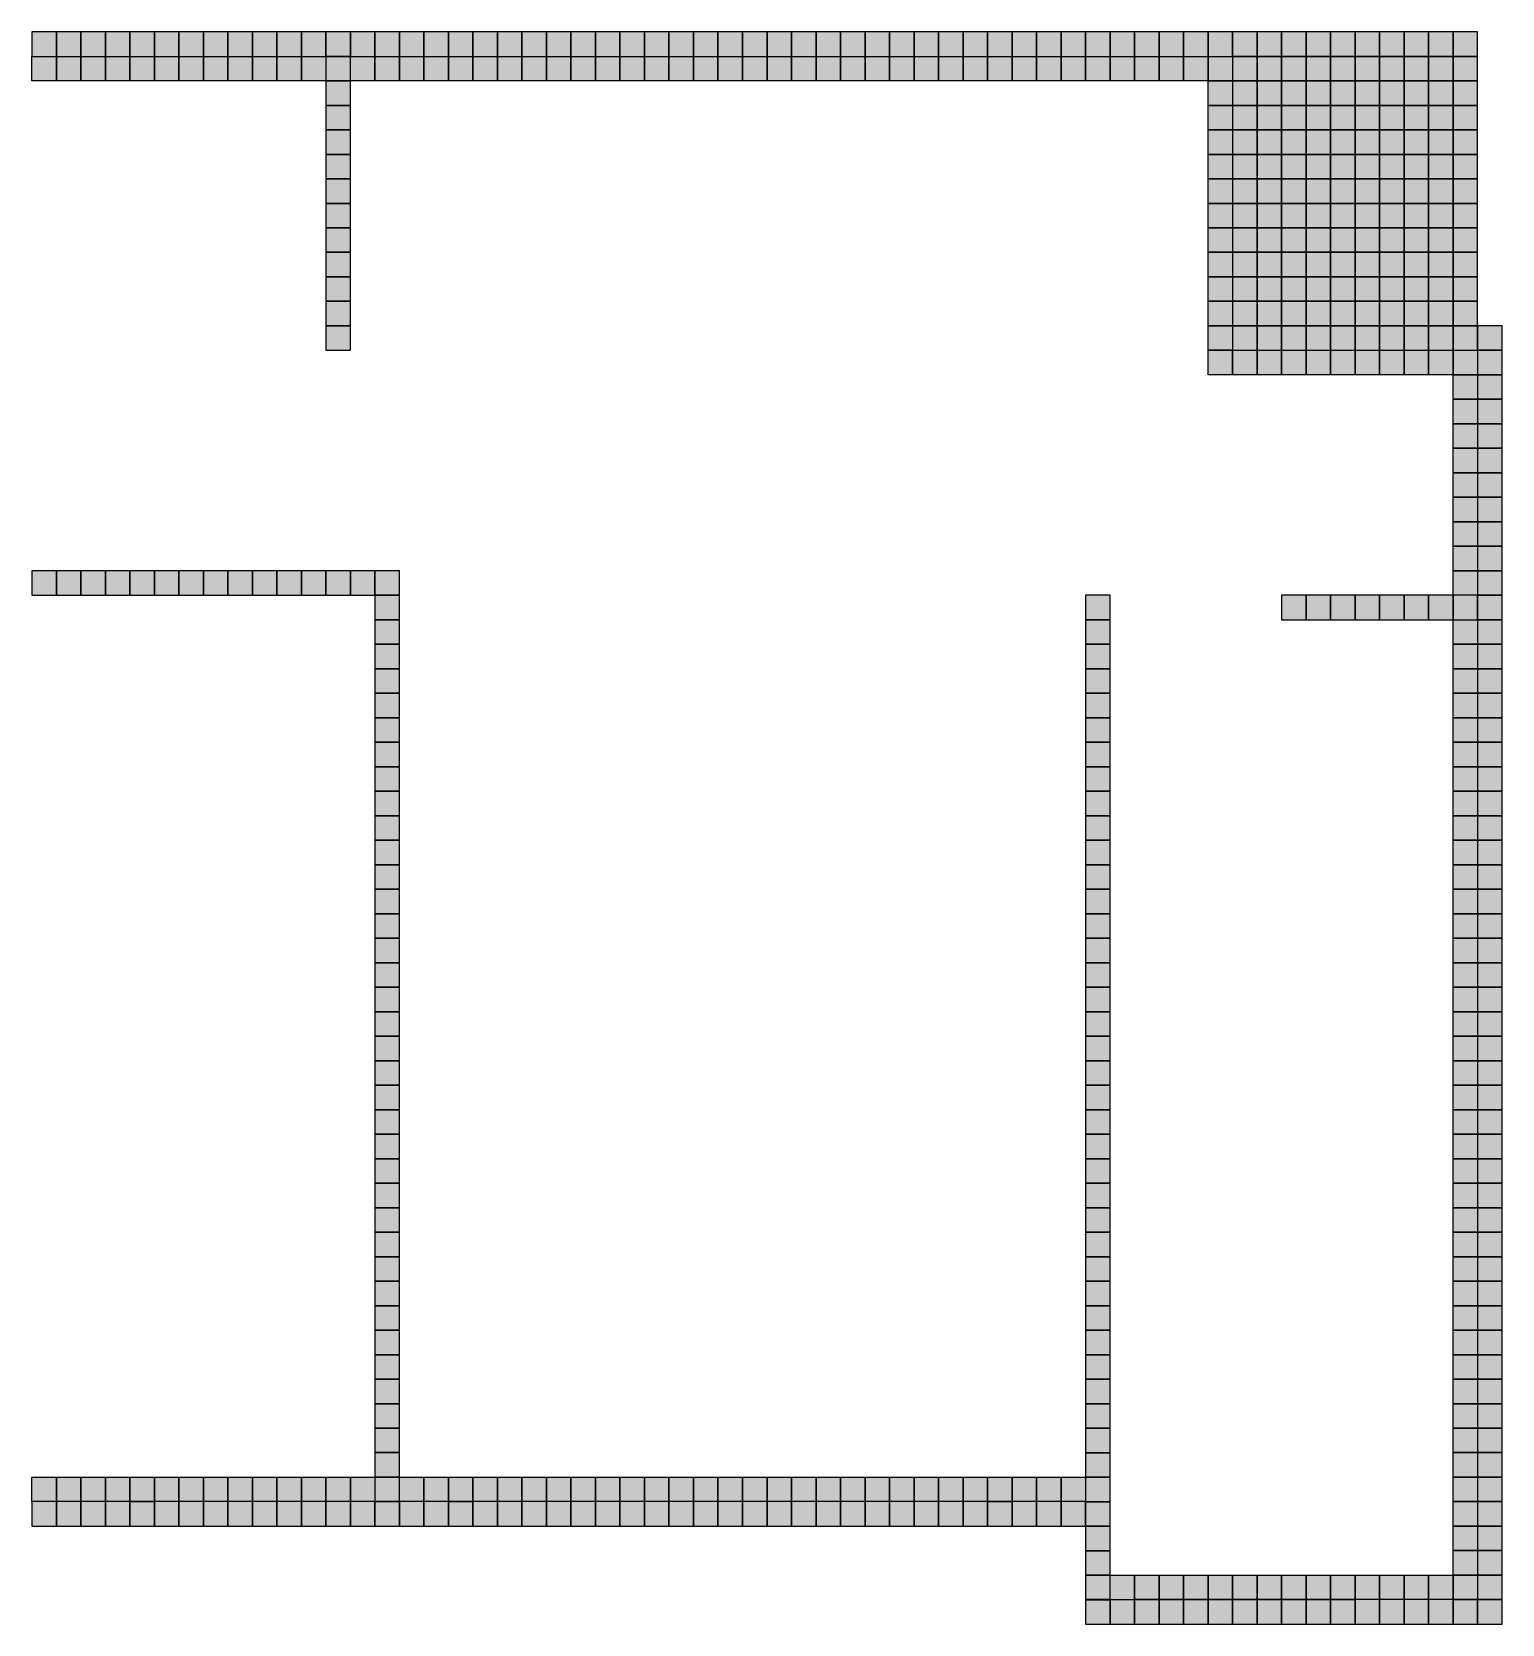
# Model space of a CAD drawing. Header units: inches. Extents: x 0.8 to 12.8, y 0.7 to 7.2.
# Drawn here: x 6.76 to 12.76, y 0.73 to 7.23 of the extents above; entities that cross this region are included whole.
import ezdxf

# ---------------------------------------------------------------- set-up
doc = ezdxf.new("R2010")
doc.units = ezdxf.units.IN
doc.header["$MEASUREMENT"] = 0
doc.layers.add('GRILLA PIXEL', color=7, linetype='Continuous')

# ---------------------------------------------------------------- blocks, each defined once
blk = doc.blocks.new('0-255-255-31-Muro alto')
at = {"layer": 'GRILLA PIXEL', "true_color": 0xffff1f}
h = blk.add_hatch(color=2, dxfattribs=at)
h.dxf.hatch_style = 1
h.paths.add_polyline_path([(0, 0), (-0.1, 0), (-0.1, -0.1), (0, -0.1)])
blk.add_lwpolyline([(-0.1, 0), (-0.1, -0.1), (0, -0.1), (0, 0)], close=True)
blk = doc.blocks.new('0-203-204-205-Ventana principal')
at = {"layer": 'GRILLA PIXEL', "true_color": 0xcbcccd}
h = blk.add_hatch(color=254, dxfattribs=at)
h.dxf.hatch_style = 1
h.paths.add_polyline_path([(0, 0), (-0.1, 0), (-0.1, -0.1), (0, -0.1)])
blk.add_lwpolyline([(-0.1, 0), (-0.1, -0.1), (0, -0.1), (0, 0)], close=True)
blk = doc.blocks.new('0-5-68-255-Muro inicio conexion')
at = {"layer": 'GRILLA PIXEL', "true_color": 0x0544ff}
h = blk.add_hatch(color=160, dxfattribs=at)
h.dxf.hatch_style = 1
h.paths.add_polyline_path([(0, 0), (-0.1, 0), (-0.1, -0.1), (0, -0.1)])
blk.add_lwpolyline([(-0.1, 0), (-0.1, -0.1), (0, -0.1), (0, 0)], close=True)
blk = doc.blocks.new('0-63-149-253-Muro fichas extremo')
at = {"layer": 'GRILLA PIXEL', "true_color": 0x3f95fd}
h = blk.add_hatch(color=153, dxfattribs=at)
h.dxf.hatch_style = 1
h.paths.add_polyline_path([(0, 0), (-0.1, 0), (-0.1, -0.1), (0, -0.1)])
blk.add_lwpolyline([(-0.1, 0), (-0.1, -0.1), (0, -0.1), (0, 0)], close=True)
blk = doc.blocks.new('1-125-217-63-auxiliar  ingresos')
at = {"layer": 'GRILLA PIXEL', "true_color": 0x7dd93f}
h = blk.add_hatch(color=83, dxfattribs=at)
h.dxf.hatch_style = 1
h.paths.add_polyline_path([(0, 0), (-0.1, 0), (-0.1, -0.1), (0, -0.1)])
blk.add_lwpolyline([(-0.1, 0), (-0.1, -0.1), (0, -0.1), (0, 0)], close=True)
blk = doc.blocks.new('0-255-31-255-Puerta ingreso')
at = {"layer": 'GRILLA PIXEL', "true_color": 0xff1fff}
h = blk.add_hatch(color=6, dxfattribs=at)
h.dxf.hatch_style = 1
h.paths.add_polyline_path([(0, 0), (-0.1, 0), (-0.1, -0.1), (0, -0.1)])
blk.add_lwpolyline([(-0.1, 0), (-0.1, -0.1), (0, -0.1), (0, 0)], close=True)
blk = doc.blocks.new('0-3-160-22-Ventana comun')
at = {"layer": 'GRILLA PIXEL', "true_color": 0x03a016}
h = blk.add_hatch(color=104, dxfattribs=at)
h.dxf.hatch_style = 1
h.paths.add_polyline_path([(0, 0), (-0.1, 0), (-0.1, -0.1), (0, -0.1)])
blk.add_lwpolyline([(-0.1, 0), (-0.1, -0.1), (0, -0.1), (0, 0)], close=True)
blk = doc.blocks.new('0-242-113-114-Ventana servicio')
at = {"layer": 'GRILLA PIXEL', "true_color": 0xf27172}
h = blk.add_hatch(color=11, dxfattribs=at)
h.dxf.hatch_style = 1
h.paths.add_polyline_path([(0, 0), (-0.1, 0), (-0.1, -0.1), (0, -0.1)])
blk.add_lwpolyline([(-0.1, 0), (-0.1, -0.1), (0, -0.1), (0, 0)], close=True)
blk = doc.blocks.new('1-99-100-102-auxiliar lado interno')
at = {"lineweight": 70, "true_color": 0x636466}
h = blk.add_hatch(color=251, dxfattribs=at)
h.dxf.hatch_style = 1
h.paths.add_polyline_path([(-0.1, -0.1), (-0.1, 0), (0, 0), (0, -0.1)])
blk.add_lwpolyline([(0, 0), (0, -0.1), (-0.1, -0.1), (-0.1, 0)], close=True)
blk = doc.blocks.new('pixel extremo ventana')
h = blk.add_hatch(color=136)
h.dxf.hatch_style = 1
h.paths.add_polyline_path([(0, 0), (-0.1, 0), (-0.1, -0.1), (0, -0.1)])
blk.add_lwpolyline([(-0.1, 0), (-0.1, -0.1), (0, -0.1), (0, 0)], close=True)

msp = doc.modelspace()

# ---------------------------------------------------------------- block references
for name, p in [('0-255-255-31-Muro alto', (6.8645, 7.2316)), ('0-255-255-31-Muro alto', (6.9645, 7.2316)), ('0-255-255-31-Muro alto', (7.0645, 7.2316)), ('0-255-255-31-Muro alto', (7.1645, 7.2316)), ('0-255-255-31-Muro alto', (7.2645, 7.2316)), ('0-255-255-31-Muro alto', (7.3645, 7.2316)), ('0-255-255-31-Muro alto', (7.4645, 7.2316)), ('0-255-255-31-Muro alto', (7.5645, 7.2316)), ('0-255-255-31-Muro alto', (7.6645, 7.2316)), ('0-255-255-31-Muro alto', (7.7645, 7.2316)), ('0-255-255-31-Muro alto', (7.8645, 7.2316)), ('0-255-255-31-Muro alto', (7.9645, 7.2316)), ('0-255-255-31-Muro alto', (8.0645, 7.2316)), ('0-255-255-31-Muro alto', (8.1645, 7.2316)), ('0-255-255-31-Muro alto', (8.2645, 7.2316)), ('0-255-255-31-Muro alto', (8.3645, 7.2316)), ('0-255-255-31-Muro alto', (8.4645, 7.2316)), ('0-255-255-31-Muro alto', (8.5645, 7.2316)), ('0-255-255-31-Muro alto', (8.6645, 7.2316)), ('0-255-255-31-Muro alto', (8.7645, 7.2316)), ('0-255-255-31-Muro alto', (8.8645, 7.2316)), ('0-255-255-31-Muro alto', (8.9645, 7.2316)), ('0-255-255-31-Muro alto', (9.0645, 7.2316)), ('0-255-255-31-Muro alto', (9.1645, 7.2316)), ('0-255-255-31-Muro alto', (9.2645, 7.2316)), ('0-255-255-31-Muro alto', (9.3645, 7.2316)), ('0-255-255-31-Muro alto', (9.4645, 7.2316)), ('0-255-255-31-Muro alto', (9.5645, 7.2316)), ('0-255-255-31-Muro alto', (9.6645, 7.2316)), ('0-255-255-31-Muro alto', (9.7645, 7.2316)), ('0-255-255-31-Muro alto', (9.8645, 7.2316)), ('0-255-255-31-Muro alto', (9.9645, 7.2316)), ('0-255-255-31-Muro alto', (10.0645, 7.2316)), ('0-255-255-31-Muro alto', (10.1645, 7.2316)), ('0-255-255-31-Muro alto', (10.2645, 7.2316)), ('0-255-255-31-Muro alto', (10.3645, 7.2316)), ('0-255-255-31-Muro alto', (10.4645, 7.2316)), ('0-255-255-31-Muro alto', (10.5645, 7.2316)), ('0-255-255-31-Muro alto', (10.6645, 7.2316)), ('0-255-255-31-Muro alto', (10.7645, 7.2316)), ('0-255-255-31-Muro alto', (10.8645, 7.2316)), ('0-255-255-31-Muro alto', (10.9645, 7.2316)), ('0-255-255-31-Muro alto', (11.0645, 7.2316)), ('0-255-255-31-Muro alto', (11.1645, 7.2316)), ('0-255-255-31-Muro alto', (11.2645, 7.2316)), ('0-255-255-31-Muro alto', (11.3645, 7.2316)), ('0-255-255-31-Muro alto', (11.4645, 7.2316)), ('0-255-255-31-Muro alto', (11.5645, 7.2316)), ('0-255-255-31-Muro alto', (11.6645, 7.2316)), ('0-255-255-31-Muro alto', (11.7645, 7.2316)), ('1-125-217-63-auxiliar  ingresos', (11.8645, 7.2316)), ('1-125-217-63-auxiliar  ingresos', (11.9645, 7.2316)), ('1-125-217-63-auxiliar  ingresos', (12.0645, 7.2316)), ('1-125-217-63-auxiliar  ingresos', (12.1645, 7.2316)), ('1-125-217-63-auxiliar  ingresos', (12.2645, 7.2316)), ('1-125-217-63-auxiliar  ingresos', (12.3645, 7.2316)), ('1-125-217-63-auxiliar  ingresos', (12.4645, 7.2316)), ('1-125-217-63-auxiliar  ingresos', (12.5645, 7.2316)), ('1-125-217-63-auxiliar  ingresos', (12.6645, 7.2316)), ('1-99-100-102-auxiliar lado interno', (6.8645, 7.1316)), ('1-99-100-102-auxiliar lado interno', (6.9645, 7.1316)), ('1-99-100-102-auxiliar lado interno', (7.0645, 7.1316)), ('1-99-100-102-auxiliar lado interno', (7.1645, 7.1316)), ('1-99-100-102-auxiliar lado interno', (7.2645, 7.1316)), ('1-99-100-102-auxiliar lado interno', (7.3645, 7.1316)), ('1-99-100-102-auxiliar lado interno', (7.4645, 7.1316)), ('1-99-100-102-auxiliar lado interno', (7.5645, 7.1316)), ('1-99-100-102-auxiliar lado interno', (7.6645, 7.1316)), ('1-99-100-102-auxiliar lado interno', (7.7645, 7.1316)), ('1-99-100-102-auxiliar lado interno', (7.8645, 7.1316)), ('1-99-100-102-auxiliar lado interno', (7.9645, 7.1316)), ('0-255-255-31-Muro alto', (8.0645, 7.1316)), ('1-99-100-102-auxiliar lado interno', (8.1645, 7.1316)), ('1-99-100-102-auxiliar lado interno', (8.2645, 7.1316)), ('1-99-100-102-auxiliar lado interno', (8.3645, 7.1316)), ('1-99-100-102-auxiliar lado interno', (8.4645, 7.1316)), ('1-99-100-102-auxiliar lado interno', (8.5645, 7.1316)), ('1-99-100-102-auxiliar lado interno', (8.6645, 7.1316)), ('1-99-100-102-auxiliar lado interno', (8.7645, 7.1316)), ('1-99-100-102-auxiliar lado interno', (8.8645, 7.1316)), ('1-99-100-102-auxiliar lado interno', (8.9645, 7.1316)), ('1-99-100-102-auxiliar lado interno', (9.0645, 7.1316)), ('1-99-100-102-auxiliar lado interno', (9.1645, 7.1316)), ('1-99-100-102-auxiliar lado interno', (9.2645, 7.1316)), ('1-99-100-102-auxiliar lado interno', (9.3645, 7.1316)), ('1-99-100-102-auxiliar lado interno', (9.4645, 7.1316)), ('1-99-100-102-auxiliar lado interno', (9.5645, 7.1316)), ('1-99-100-102-auxiliar lado interno', (9.6645, 7.1316)), ('1-99-100-102-auxiliar lado interno', (9.7645, 7.1316)), ('1-99-100-102-auxiliar lado interno', (9.8645, 7.1316)), ('1-99-100-102-auxiliar lado interno', (9.9645, 7.1316)), ('1-99-100-102-auxiliar lado interno', (10.0645, 7.1316)), ('1-99-100-102-auxiliar lado interno', (10.1645, 7.1316)), ('1-99-100-102-auxiliar lado interno', (10.2645, 7.1316)), ('1-99-100-102-auxiliar lado interno', (10.3645, 7.1316)), ('1-99-100-102-auxiliar lado interno', (10.4645, 7.1316)), ('1-99-100-102-auxiliar lado interno', (10.5645, 7.1316)), ('1-99-100-102-auxiliar lado interno', (10.6645, 7.1316)), ('1-99-100-102-auxiliar lado interno', (10.7645, 7.1316)), ('1-99-100-102-auxiliar lado interno', (10.8645, 7.1316)), ('1-99-100-102-auxiliar lado interno', (10.9645, 7.1316)), ('1-99-100-102-auxiliar lado interno', (11.0645, 7.1316)), ('1-99-100-102-auxiliar lado interno', (11.1645, 7.1316)), ('1-99-100-102-auxiliar lado interno', (11.2645, 7.1316)), ('1-99-100-102-auxiliar lado interno', (11.3645, 7.1316)), ('1-99-100-102-auxiliar lado interno', (11.4645, 7.1316)), ('1-99-100-102-auxiliar lado interno', (11.5645, 7.1316)), ('1-99-100-102-auxiliar lado interno', (11.6645, 7.1316)), ('0-255-255-31-Muro alto', (11.7645, 7.1316)), ('1-125-217-63-auxiliar  ingresos', (11.8645, 7.1316)), ('1-125-217-63-auxiliar  ingresos', (11.9645, 7.1316)), ('1-125-217-63-auxiliar  ingresos', (12.0645, 7.1316)), ('1-125-217-63-auxiliar  ingresos', (12.1645, 7.1316)), ('1-125-217-63-auxiliar  ingresos', (12.2645, 7.1316)), ('1-125-217-63-auxiliar  ingresos', (12.3645, 7.1316)), ('1-125-217-63-auxiliar  ingresos', (12.4645, 7.1316)), ('1-125-217-63-auxiliar  ingresos', (12.5645, 7.1316)), ('1-125-217-63-auxiliar  ingresos', (12.6645, 7.1316)), ('0-255-255-31-Muro alto', (8.0645, 7.0316)), ('1-99-100-102-auxiliar lado interno', (11.6645, 7.0316)), ('0-255-255-31-Muro alto', (11.7645, 7.0316)), ('1-125-217-63-auxiliar  ingresos', (11.8645, 7.0316)), ('1-125-217-63-auxiliar  ingresos', (11.9645, 7.0316)), ('1-125-217-63-auxiliar  ingresos', (12.0645, 7.0316)), ('1-125-217-63-auxiliar  ingresos', (12.1645, 7.0316)), ('1-125-217-63-auxiliar  ingresos', (12.2645, 7.0316)), ('1-125-217-63-auxiliar  ingresos', (12.3645, 7.0316)), ('1-125-217-63-auxiliar  ingresos', (12.4645, 7.0316)), ('1-125-217-63-auxiliar  ingresos', (12.5645, 7.0316)), ('1-125-217-63-auxiliar  ingresos', (12.6645, 7.0316)), ('0-255-255-31-Muro alto', (8.0645, 6.9316)), ('1-99-100-102-auxiliar lado interno', (11.6645, 6.9316)), ('0-255-255-31-Muro alto', (11.7645, 6.9316)), ('1-125-217-63-auxiliar  ingresos', (11.8645, 6.9316)), ('1-125-217-63-auxiliar  ingresos', (11.9645, 6.9316)), ('1-125-217-63-auxiliar  ingresos', (12.0645, 6.9316)), ('1-125-217-63-auxiliar  ingresos', (12.1645, 6.9316)), ('1-125-217-63-auxiliar  ingresos', (12.2645, 6.9316)), ('1-125-217-63-auxiliar  ingresos', (12.3645, 6.9316)), ('1-125-217-63-auxiliar  ingresos', (12.4645, 6.9316)), ('1-125-217-63-auxiliar  ingresos', (12.5645, 6.9316)), ('1-125-217-63-auxiliar  ingresos', (12.6645, 6.9316)), ('0-255-255-31-Muro alto', (8.0645, 6.8316)), ('1-99-100-102-auxiliar lado interno', (11.6645, 6.8316)), ('0-255-255-31-Muro alto', (11.7645, 6.8316)), ('1-125-217-63-auxiliar  ingresos', (11.8645, 6.8316)), ('1-125-217-63-auxiliar  ingresos', (11.9645, 6.8316)), ('1-125-217-63-auxiliar  ingresos', (12.0645, 6.8316)), ('1-125-217-63-auxiliar  ingresos', (12.1645, 6.8316)), ('1-125-217-63-auxiliar  ingresos', (12.2645, 6.8316)), ('1-125-217-63-auxiliar  ingresos', (12.3645, 6.8316)), ('1-125-217-63-auxiliar  ingresos', (12.4645, 6.8316)), ('1-125-217-63-auxiliar  ingresos', (12.5645, 6.8316)), ('1-125-217-63-auxiliar  ingresos', (12.6645, 6.8316)), ('0-255-255-31-Muro alto', (8.0645, 6.7316)), ('1-99-100-102-auxiliar lado interno', (11.6645, 6.7316)), ('0-255-255-31-Muro alto', (11.7645, 6.7316)), ('1-125-217-63-auxiliar  ingresos', (11.8645, 6.7316)), ('1-125-217-63-auxiliar  ingresos', (11.9645, 6.7316)), ('1-125-217-63-auxiliar  ingresos', (12.0645, 6.7316)), ('1-125-217-63-auxiliar  ingresos', (12.1645, 6.7316)), ('1-125-217-63-auxiliar  ingresos', (12.2645, 6.7316)), ('1-125-217-63-auxiliar  ingresos', (12.3645, 6.7316)), ('1-125-217-63-auxiliar  ingresos', (12.4645, 6.7316)), ('1-125-217-63-auxiliar  ingresos', (12.5645, 6.7316)), ('1-125-217-63-auxiliar  ingresos', (12.6645, 6.7316)), ('0-255-255-31-Muro alto', (8.0645, 6.6316)), ('1-99-100-102-auxiliar lado interno', (11.6645, 6.6316)), ('0-255-255-31-Muro alto', (11.7645, 6.6316)), ('1-125-217-63-auxiliar  ingresos', (11.8645, 6.6316)), ('1-125-217-63-auxiliar  ingresos', (11.9645, 6.6316)), ('1-125-217-63-auxiliar  ingresos', (12.0645, 6.6316)), ('1-125-217-63-auxiliar  ingresos', (12.1645, 6.6316)), ('1-125-217-63-auxiliar  ingresos', (12.2645, 6.6316)), ('1-125-217-63-auxiliar  ingresos', (12.3645, 6.6316)), ('1-125-217-63-auxiliar  ingresos', (12.4645, 6.6316)), ('1-125-217-63-auxiliar  ingresos', (12.5645, 6.6316)), ('1-125-217-63-auxiliar  ingresos', (12.6645, 6.6316)), ('0-255-255-31-Muro alto', (8.0645, 6.5316)), ('1-99-100-102-auxiliar lado interno', (11.6645, 6.5316)), ('0-255-255-31-Muro alto', (11.7645, 6.5316)), ('1-125-217-63-auxiliar  ingresos', (11.8645, 6.5316)), ('1-125-217-63-auxiliar  ingresos', (11.9645, 6.5316)), ('1-125-217-63-auxiliar  ingresos', (12.0645, 6.5316)), ('1-125-217-63-auxiliar  ingresos', (12.1645, 6.5316)), ('1-125-217-63-auxiliar  ingresos', (12.2645, 6.5316)), ('1-125-217-63-auxiliar  ingresos', (12.3645, 6.5316)), ('1-125-217-63-auxiliar  ingresos', (12.4645, 6.5316)), ('1-125-217-63-auxiliar  ingresos', (12.5645, 6.5316)), ('1-125-217-63-auxiliar  ingresos', (12.6645, 6.5316)), ('0-255-255-31-Muro alto', (8.0645, 6.4316)), ('1-99-100-102-auxiliar lado interno', (11.6645, 6.4316)), ('0-255-255-31-Muro alto', (11.7645, 6.4316)), ('1-125-217-63-auxiliar  ingresos', (11.8645, 6.4316)), ('1-125-217-63-auxiliar  ingresos', (11.9645, 6.4316)), ('1-125-217-63-auxiliar  ingresos', (12.0645, 6.4316)), ('1-125-217-63-auxiliar  ingresos', (12.1645, 6.4316)), ('1-125-217-63-auxiliar  ingresos', (12.2645, 6.4316)), ('1-125-217-63-auxiliar  ingresos', (12.3645, 6.4316)), ('1-125-217-63-auxiliar  ingresos', (12.4645, 6.4316)), ('1-125-217-63-auxiliar  ingresos', (12.5645, 6.4316)), ('1-125-217-63-auxiliar  ingresos', (12.6645, 6.4316)), ('0-255-255-31-Muro alto', (8.0645, 6.3316)), ('1-99-100-102-auxiliar lado interno', (11.6645, 6.3316)), ('0-255-255-31-Muro alto', (11.7645, 6.3316)), ('1-125-217-63-auxiliar  ingresos', (11.8645, 6.3316)), ('1-125-217-63-auxiliar  ingresos', (11.9645, 6.3316)), ('1-125-217-63-auxiliar  ingresos', (12.0645, 6.3316)), ('1-125-217-63-auxiliar  ingresos', (12.1645, 6.3316)), ('1-125-217-63-auxiliar  ingresos', (12.2645, 6.3316)), ('1-125-217-63-auxiliar  ingresos', (12.3645, 6.3316)), ('1-125-217-63-auxiliar  ingresos', (12.4645, 6.3316)), ('1-125-217-63-auxiliar  ingresos', (12.5645, 6.3316)), ('1-125-217-63-auxiliar  ingresos', (12.6645, 6.3316)), ('0-255-255-31-Muro alto', (8.0645, 6.2316)), ('1-99-100-102-auxiliar lado interno', (11.6645, 6.2316)), ('0-255-255-31-Muro alto', (11.7645, 6.2316)), ('1-125-217-63-auxiliar  ingresos', (11.8645, 6.2316)), ('1-125-217-63-auxiliar  ingresos', (11.9645, 6.2316)), ('1-125-217-63-auxiliar  ingresos', (12.0645, 6.2316)), ('1-125-217-63-auxiliar  ingresos', (12.1645, 6.2316)), ('1-125-217-63-auxiliar  ingresos', (12.2645, 6.2316)), ('1-125-217-63-auxiliar  ingresos', (12.3645, 6.2316)), ('1-125-217-63-auxiliar  ingresos', (12.4645, 6.2316)), ('1-125-217-63-auxiliar  ingresos', (12.5645, 6.2316)), ('1-125-217-63-auxiliar  ingresos', (12.6645, 6.2316)), ('0-255-255-31-Muro alto', (8.0645, 6.1316)), ('1-99-100-102-auxiliar lado interno', (11.6645, 6.1316)), ('0-255-255-31-Muro alto', (11.7645, 6.1316)), ('1-125-217-63-auxiliar  ingresos', (11.8645, 6.1316)), ('1-125-217-63-auxiliar  ingresos', (11.9645, 6.1316)), ('1-125-217-63-auxiliar  ingresos', (12.0645, 6.1316)), ('1-125-217-63-auxiliar  ingresos', (12.1645, 6.1316)), ('1-125-217-63-auxiliar  ingresos', (12.2645, 6.1316)), ('1-125-217-63-auxiliar  ingresos', (12.3645, 6.1316)), ('1-125-217-63-auxiliar  ingresos', (12.4645, 6.1316)), ('1-125-217-63-auxiliar  ingresos', (12.5645, 6.1316)), ('1-125-217-63-auxiliar  ingresos', (12.6645, 6.1316)), ('0-255-255-31-Muro alto', (8.0645, 6.0316)), ('1-99-100-102-auxiliar lado interno', (11.6645, 6.0316)), ('0-255-255-31-Muro alto', (11.7645, 6.0316)), ('0-255-31-255-Puerta ingreso', (11.8645, 6.0316)), ('0-255-31-255-Puerta ingreso', (11.9645, 6.0316)), ('0-255-31-255-Puerta ingreso', (12.0645, 6.0316)), ('0-255-31-255-Puerta ingreso', (12.1645, 6.0316)), ('0-255-31-255-Puerta ingreso', (12.2645, 6.0316)), ('0-255-31-255-Puerta ingreso', (12.3645, 6.0316)), ('0-255-31-255-Puerta ingreso', (12.4645, 6.0316)), ('0-255-31-255-Puerta ingreso', (12.5645, 6.0316)), ('0-255-31-255-Puerta ingreso', (12.6645, 6.0316)), ('0-5-68-255-Muro inicio conexion', (12.7645, 6.0316)), ('1-99-100-102-auxiliar lado interno', (11.6645, 5.9316)), ('1-99-100-102-auxiliar lado interno', (11.7645, 5.9316)), ('1-99-100-102-auxiliar lado interno', (11.8645, 5.9316)), ('1-99-100-102-auxiliar lado interno', (11.9645, 5.9316)), ('1-99-100-102-auxiliar lado interno', (12.0645, 5.9316)), ('1-99-100-102-auxiliar lado interno', (12.1645, 5.9316)), ('1-99-100-102-auxiliar lado interno', (12.2645, 5.9316)), ('1-99-100-102-auxiliar lado interno', (12.3645, 5.9316)), ('1-99-100-102-auxiliar lado interno', (12.4645, 5.9316)), ('1-99-100-102-auxiliar lado interno', (12.5645, 5.9316)), ('1-99-100-102-auxiliar lado interno', (12.6645, 5.9316)), ('0-5-68-255-Muro inicio conexion', (12.7645, 5.9316)), ('1-99-100-102-auxiliar lado interno', (12.6645, 5.8316)), ('0-63-149-253-Muro fichas extremo', (12.7645, 5.8316)), ('1-99-100-102-auxiliar lado interno', (12.6645, 5.7317)), ('0-255-255-31-Muro alto', (12.7645, 5.7317)), ('1-99-100-102-auxiliar lado interno', (12.6645, 5.6317)), ('0-255-255-31-Muro alto', (12.7645, 5.6317)), ('1-99-100-102-auxiliar lado interno', (12.6645, 5.5317)), ('0-255-255-31-Muro alto', (12.7645, 5.5317)), ('1-99-100-102-auxiliar lado interno', (12.6645, 5.4317)), ('0-255-255-31-Muro alto', (12.7645, 5.4317)), ('1-99-100-102-auxiliar lado interno', (12.6645, 5.3317)), ('0-255-255-31-Muro alto', (12.7645, 5.3317)), ('1-99-100-102-auxiliar lado interno', (12.6645, 5.2317)), ('0-255-255-31-Muro alto', (12.7645, 5.2317)), ('1-99-100-102-auxiliar lado interno', (12.6645, 5.1317)), ('0-255-255-31-Muro alto', (12.7645, 5.1317)), ('0-255-255-31-Muro alto', (6.8645, 5.0317)), ('0-255-255-31-Muro alto', (6.9645, 5.0317)), ('0-255-255-31-Muro alto', (7.0645, 5.0317)), ('0-255-255-31-Muro alto', (7.1645, 5.0317)), ('0-255-255-31-Muro alto', (7.2645, 5.0317)), ('0-255-255-31-Muro alto', (7.3645, 5.0317)), ('0-255-255-31-Muro alto', (7.4645, 5.0317)), ('0-255-255-31-Muro alto', (7.5645, 5.0317)), ('0-255-255-31-Muro alto', (7.6645, 5.0317)), ('0-255-255-31-Muro alto', (7.7645, 5.0317)), ('0-255-255-31-Muro alto', (7.8645, 5.0317)), ('0-255-255-31-Muro alto', (7.9645, 5.0317)), ('0-255-255-31-Muro alto', (8.0645, 5.0317)), ('0-255-255-31-Muro alto', (8.1645, 5.0317)), ('0-255-255-31-Muro alto', (8.2645, 5.0317)), ('1-99-100-102-auxiliar lado interno', (12.6645, 5.0317)), ('0-255-255-31-Muro alto', (12.7645, 5.0317)), ('0-255-255-31-Muro alto', (8.2645, 4.9317)), ('0-255-255-31-Muro alto', (11.1645, 4.9316)), ('0-255-255-31-Muro alto', (11.9645, 4.9316)), ('0-255-255-31-Muro alto', (12.0645, 4.9316)), ('0-255-255-31-Muro alto', (12.1645, 4.9316)), ('0-255-255-31-Muro alto', (12.2645, 4.9316)), ('0-255-255-31-Muro alto', (12.3645, 4.9316)), ('0-255-255-31-Muro alto', (12.4645, 4.9316)), ('0-255-255-31-Muro alto', (12.5645, 4.9316)), ('0-255-255-31-Muro alto', (12.6645, 4.9316)), ('0-255-255-31-Muro alto', (12.7645, 4.9317)), ('0-255-255-31-Muro alto', (8.2645, 4.8317)), ('0-255-255-31-Muro alto', (11.1645, 4.8316)), ('1-99-100-102-auxiliar lado interno', (12.6645, 4.8317)), ('0-255-255-31-Muro alto', (12.7645, 4.8317)), ('0-255-255-31-Muro alto', (8.2645, 4.7317)), ('0-255-255-31-Muro alto', (11.1645, 4.7316)), ('1-99-100-102-auxiliar lado interno', (12.6645, 4.7317)), ('0-255-255-31-Muro alto', (12.7645, 4.7317)), ('0-255-255-31-Muro alto', (8.2645, 4.6317)), ('0-255-255-31-Muro alto', (11.1645, 4.6316)), ('1-99-100-102-auxiliar lado interno', (12.6645, 4.6317)), ('0-255-255-31-Muro alto', (12.7645, 4.6317)), ('0-255-255-31-Muro alto', (8.2645, 4.5317)), ('0-255-255-31-Muro alto', (11.1645, 4.5316)), ('1-99-100-102-auxiliar lado interno', (12.6645, 4.5317)), ('0-255-255-31-Muro alto', (12.7645, 4.5317)), ('0-255-255-31-Muro alto', (8.2645, 4.4317)), ('0-255-255-31-Muro alto', (11.1645, 4.4316)), ('1-99-100-102-auxiliar lado interno', (12.6645, 4.4317)), ('0-255-255-31-Muro alto', (12.7645, 4.4317)), ('0-255-255-31-Muro alto', (8.2645, 4.3317)), ('0-255-255-31-Muro alto', (11.1645, 4.3316)), ('1-99-100-102-auxiliar lado interno', (12.6645, 4.3317)), ('0-255-255-31-Muro alto', (12.7645, 4.3317)), ('0-255-255-31-Muro alto', (8.2645, 4.2317)), ('0-255-255-31-Muro alto', (11.1645, 4.2316)), ('1-99-100-102-auxiliar lado interno', (12.6645, 4.2317)), ('0-255-255-31-Muro alto', (12.7645, 4.2317)), ('0-255-255-31-Muro alto', (8.2645, 4.1317)), ('0-255-255-31-Muro alto', (11.1645, 4.1316)), ('1-99-100-102-auxiliar lado interno', (12.6645, 4.1317)), ('0-255-255-31-Muro alto', (12.7645, 4.1317)), ('0-255-255-31-Muro alto', (8.2645, 4.0317)), ('0-255-255-31-Muro alto', (11.1645, 4.0316)), ('1-99-100-102-auxiliar lado interno', (12.6645, 4.0317)), ('0-255-255-31-Muro alto', (12.7645, 4.0317)), ('0-255-255-31-Muro alto', (8.2645, 3.9317)), ('0-255-255-31-Muro alto', (11.1645, 3.9316)), ('1-99-100-102-auxiliar lado interno', (12.6645, 3.9317)), ('0-255-255-31-Muro alto', (12.7645, 3.9317)), ('0-255-255-31-Muro alto', (8.2645, 3.8317)), ('0-255-255-31-Muro alto', (11.1645, 3.8316)), ('1-99-100-102-auxiliar lado interno', (12.6645, 3.8317)), ('0-255-255-31-Muro alto', (12.7645, 3.8317)), ('0-255-255-31-Muro alto', (8.2645, 3.7317)), ('0-255-255-31-Muro alto', (11.1645, 3.7316)), ('1-99-100-102-auxiliar lado interno', (12.6645, 3.7317)), ('0-255-255-31-Muro alto', (12.7645, 3.7317)), ('0-255-255-31-Muro alto', (8.2645, 3.6317)), ('0-255-255-31-Muro alto', (11.1645, 3.6316)), ('1-99-100-102-auxiliar lado interno', (12.6645, 3.6317)), ('0-255-255-31-Muro alto', (12.7645, 3.6317)), ('0-255-255-31-Muro alto', (8.2645, 3.5317)), ('0-255-255-31-Muro alto', (11.1645, 3.5316)), ('1-99-100-102-auxiliar lado interno', (12.6645, 3.5317)), ('0-255-255-31-Muro alto', (12.7645, 3.5317)), ('0-255-255-31-Muro alto', (8.2645, 3.4317)), ('0-255-255-31-Muro alto', (11.1645, 3.4316)), ('1-99-100-102-auxiliar lado interno', (12.6645, 3.4317)), ('0-255-255-31-Muro alto', (12.7645, 3.4317)), ('0-255-255-31-Muro alto', (8.2645, 3.3317)), ('0-255-255-31-Muro alto', (11.1645, 3.3316)), ('1-99-100-102-auxiliar lado interno', (12.6645, 3.3317)), ('0-255-255-31-Muro alto', (12.7645, 3.3317)), ('0-255-255-31-Muro alto', (8.2645, 3.2317)), ('0-255-255-31-Muro alto', (11.1645, 3.2316)), ('1-99-100-102-auxiliar lado interno', (12.6645, 3.2317)), ('0-255-255-31-Muro alto', (12.7645, 3.2317)), ('0-255-255-31-Muro alto', (8.2645, 3.1317)), ('0-255-255-31-Muro alto', (11.1645, 3.1316)), ('1-99-100-102-auxiliar lado interno', (12.6645, 3.1317)), ('0-255-255-31-Muro alto', (12.7645, 3.1317)), ('0-255-255-31-Muro alto', (8.2645, 3.0317)), ('0-255-255-31-Muro alto', (11.1645, 3.0316)), ('1-99-100-102-auxiliar lado interno', (12.6645, 3.0317)), ('0-255-255-31-Muro alto', (12.7645, 3.0317)), ('0-255-255-31-Muro alto', (8.2645, 2.9317)), ('0-255-255-31-Muro alto', (11.1645, 2.9316)), ('1-99-100-102-auxiliar lado interno', (12.6645, 2.9317)), ('0-255-255-31-Muro alto', (12.7645, 2.9317)), ('0-255-255-31-Muro alto', (8.2645, 2.8317)), ('0-255-255-31-Muro alto', (11.1645, 2.8316)), ('1-99-100-102-auxiliar lado interno', (12.6645, 2.8317)), ('0-255-255-31-Muro alto', (12.7645, 2.8317)), ('0-255-255-31-Muro alto', (8.2645, 2.7317)), ('0-255-255-31-Muro alto', (11.1645, 2.7316)), ('1-99-100-102-auxiliar lado interno', (12.6645, 2.7317)), ('0-255-255-31-Muro alto', (12.7645, 2.7317)), ('0-255-255-31-Muro alto', (8.2645, 2.6317)), ('0-255-255-31-Muro alto', (11.1645, 2.6316)), ('1-99-100-102-auxiliar lado interno', (12.6645, 2.6317)), ('0-255-255-31-Muro alto', (12.7645, 2.6317)), ('0-255-255-31-Muro alto', (8.2645, 2.5317)), ('0-255-255-31-Muro alto', (11.1645, 2.5316)), ('1-99-100-102-auxiliar lado interno', (12.6645, 2.5317)), ('0-255-255-31-Muro alto', (12.7645, 2.5317)), ('0-255-255-31-Muro alto', (8.2645, 2.4317)), ('0-255-255-31-Muro alto', (11.1645, 2.4316)), ('1-99-100-102-auxiliar lado interno', (12.6645, 2.4317)), ('0-255-255-31-Muro alto', (12.7645, 2.4317)), ('0-255-255-31-Muro alto', (8.2645, 2.3317)), ('0-255-255-31-Muro alto', (11.1645, 2.3316)), ('1-99-100-102-auxiliar lado interno', (12.6645, 2.3317)), ('0-255-255-31-Muro alto', (12.7645, 2.3317)), ('0-255-255-31-Muro alto', (8.2645, 2.2317)), ('0-255-255-31-Muro alto', (11.1645, 2.2316)), ('1-99-100-102-auxiliar lado interno', (12.6645, 2.2317)), ('0-255-255-31-Muro alto', (12.7645, 2.2317)), ('0-255-255-31-Muro alto', (8.2645, 2.1317)), ('0-255-255-31-Muro alto', (11.1645, 2.1316)), ('1-99-100-102-auxiliar lado interno', (12.6645, 2.1317)), ('0-255-255-31-Muro alto', (12.7645, 2.1317)), ('0-255-255-31-Muro alto', (8.2645, 2.0317)), ('0-255-255-31-Muro alto', (11.1645, 2.0316)), ('1-99-100-102-auxiliar lado interno', (12.6645, 2.0317)), ('0-255-255-31-Muro alto', (12.7645, 2.0317)), ('0-255-255-31-Muro alto', (8.2645, 1.9317)), ('0-255-255-31-Muro alto', (11.1645, 1.9316)), ('1-99-100-102-auxiliar lado interno', (12.6645, 1.9317)), ('0-255-255-31-Muro alto', (12.7645, 1.9317)), ('0-255-255-31-Muro alto', (8.2645, 1.8317)), ('0-255-255-31-Muro alto', (11.1645, 1.8316)), ('1-99-100-102-auxiliar lado interno', (12.6645, 1.8317)), ('0-255-255-31-Muro alto', (12.7645, 1.8317)), ('0-255-255-31-Muro alto', (8.2645, 1.7317)), ('0-255-255-31-Muro alto', (11.1645, 1.7316)), ('1-99-100-102-auxiliar lado interno', (12.6645, 1.7317)), ('0-255-255-31-Muro alto', (12.7645, 1.7317)), ('0-255-255-31-Muro alto', (8.2645, 1.6317)), ('0-255-255-31-Muro alto', (11.1645, 1.6316)), ('1-99-100-102-auxiliar lado interno', (12.6645, 1.6317)), ('0-255-255-31-Muro alto', (12.7645, 1.6317)), ('0-255-255-31-Muro alto', (8.2645, 1.5317)), ('0-255-255-31-Muro alto', (11.1645, 1.5316)), ('1-99-100-102-auxiliar lado interno', (12.6645, 1.5317)), ('0-255-255-31-Muro alto', (12.7645, 1.5317)), ('0-255-255-31-Muro alto', (8.2645, 1.4317)), ('0-255-255-31-Muro alto', (11.1645, 1.4316)), ('1-99-100-102-auxiliar lado interno', (12.6645, 1.4317)), ('0-255-255-31-Muro alto', (12.7645, 1.4317)), ('1-99-100-102-auxiliar lado interno', (6.8645, 1.3317)), ('1-99-100-102-auxiliar lado interno', (6.9645, 1.3317)), ('1-99-100-102-auxiliar lado interno', (7.0645, 1.3317)), ('1-99-100-102-auxiliar lado interno', (7.1645, 1.3317)), ('1-99-100-102-auxiliar lado interno', (7.2645, 1.3317)), ('1-99-100-102-auxiliar lado interno', (7.3645, 1.3317)), ('1-99-100-102-auxiliar lado interno', (7.4645, 1.3317)), ('1-99-100-102-auxiliar lado interno', (7.5645, 1.3317)), ('1-99-100-102-auxiliar lado interno', (7.6645, 1.3317)), ('1-99-100-102-auxiliar lado interno', (7.7645, 1.3317)), ('1-99-100-102-auxiliar lado interno', (7.8645, 1.3317)), ('1-99-100-102-auxiliar lado interno', (7.9645, 1.3317)), ('1-99-100-102-auxiliar lado interno', (8.0645, 1.3317)), ('1-99-100-102-auxiliar lado interno', (8.1645, 1.3317)), ('0-255-255-31-Muro alto', (8.2645, 1.3317)), ('1-99-100-102-auxiliar lado interno', (8.3645, 1.3317)), ('1-99-100-102-auxiliar lado interno', (8.4645, 1.3317)), ('1-99-100-102-auxiliar lado interno', (8.5645, 1.3317)), ('1-99-100-102-auxiliar lado interno', (8.6645, 1.3317)), ('1-99-100-102-auxiliar lado interno', (8.7645, 1.3317)), ('1-99-100-102-auxiliar lado interno', (8.8645, 1.3317)), ('1-99-100-102-auxiliar lado interno', (8.9645, 1.3317)), ('1-99-100-102-auxiliar lado interno', (9.0645, 1.3317)), ('1-99-100-102-auxiliar lado interno', (9.1645, 1.3317)), ('1-99-100-102-auxiliar lado interno', (9.2645, 1.3317)), ('1-99-100-102-auxiliar lado interno', (9.3645, 1.3317)), ('1-99-100-102-auxiliar lado interno', (9.4645, 1.3317)), ('1-99-100-102-auxiliar lado interno', (9.5645, 1.3317)), ('1-99-100-102-auxiliar lado interno', (9.6645, 1.3317)), ('1-99-100-102-auxiliar lado interno', (9.7645, 1.3317)), ('1-99-100-102-auxiliar lado interno', (9.8645, 1.3317)), ('1-99-100-102-auxiliar lado interno', (9.9645, 1.3317)), ('1-99-100-102-auxiliar lado interno', (10.0645, 1.3317)), ('1-99-100-102-auxiliar lado interno', (10.1645, 1.3317)), ('1-99-100-102-auxiliar lado interno', (10.2645, 1.3317)), ('1-99-100-102-auxiliar lado interno', (10.3645, 1.3317)), ('1-99-100-102-auxiliar lado interno', (10.4645, 1.3317)), ('1-99-100-102-auxiliar lado interno', (10.5645, 1.3317)), ('1-99-100-102-auxiliar lado interno', (10.6645, 1.3317)), ('1-99-100-102-auxiliar lado interno', (10.7645, 1.3317)), ('1-99-100-102-auxiliar lado interno', (10.8645, 1.3317)), ('1-99-100-102-auxiliar lado interno', (10.9645, 1.3317)), ('1-99-100-102-auxiliar lado interno', (11.0645, 1.3317)), ('0-255-255-31-Muro alto', (11.1645, 1.3316)), ('1-99-100-102-auxiliar lado interno', (12.6645, 1.3317)), ('0-255-255-31-Muro alto', (12.7645, 1.3317)), ('0-3-160-22-Ventana comun', (6.8645, 1.2317)), ('0-3-160-22-Ventana comun', (6.9645, 1.2317)), ('0-3-160-22-Ventana comun', (7.0645, 1.2317)), ('0-3-160-22-Ventana comun', (7.1645, 1.2317)), ('pixel extremo ventana', (7.2645, 1.2316)), ('0-255-255-31-Muro alto', (7.3645, 1.2317)), ('0-255-255-31-Muro alto', (7.4645, 1.2317)), ('0-255-255-31-Muro alto', (7.5645, 1.2317)), ('0-255-255-31-Muro alto', (7.6645, 1.2317)), ('0-255-255-31-Muro alto', (7.7645, 1.2317)), ('0-255-255-31-Muro alto', (7.8645, 1.2317)), ('0-255-255-31-Muro alto', (7.9645, 1.2317)), ('0-255-255-31-Muro alto', (8.0645, 1.2317)), ('0-255-255-31-Muro alto', (8.1645, 1.2317)), ('0-255-255-31-Muro alto', (8.2645, 1.2317)), ('0-255-255-31-Muro alto', (8.3645, 1.2317)), ('0-255-255-31-Muro alto', (8.4645, 1.2317)), ('pixel extremo ventana', (8.5645, 1.2316)), ('0-203-204-205-Ventana principal', (8.6645, 1.2317)), ('0-203-204-205-Ventana principal', (8.7645, 1.2317)), ('0-203-204-205-Ventana principal', (8.8645, 1.2317)), ('0-203-204-205-Ventana principal', (8.9645, 1.2317)), ('0-203-204-205-Ventana principal', (9.0645, 1.2317)), ('0-203-204-205-Ventana principal', (9.1645, 1.2317)), ('0-203-204-205-Ventana principal', (9.2645, 1.2317)), ('0-203-204-205-Ventana principal', (9.3645, 1.2317)), ('0-203-204-205-Ventana principal', (9.4645, 1.2317)), ('0-203-204-205-Ventana principal', (9.5645, 1.2317)), ('0-203-204-205-Ventana principal', (9.6645, 1.2317)), ('0-203-204-205-Ventana principal', (9.7645, 1.2317)), ('0-203-204-205-Ventana principal', (9.8645, 1.2317)), ('0-203-204-205-Ventana principal', (9.9645, 1.2317)), ('0-203-204-205-Ventana principal', (10.0645, 1.2317)), ('0-203-204-205-Ventana principal', (10.1645, 1.2317)), ('0-203-204-205-Ventana principal', (10.2645, 1.2317)), ('0-203-204-205-Ventana principal', (10.3645, 1.2317)), ('0-203-204-205-Ventana principal', (10.4645, 1.2317)), ('0-203-204-205-Ventana principal', (10.5645, 1.2317)), ('0-203-204-205-Ventana principal', (10.6645, 1.2317)), ('pixel extremo ventana', (10.7645, 1.2316)), ('0-255-255-31-Muro alto', (10.8645, 1.2317)), ('0-255-255-31-Muro alto', (10.9645, 1.2317)), ('0-255-255-31-Muro alto', (11.0645, 1.2317)), ('0-255-255-31-Muro alto', (11.1645, 1.2316)), ('1-99-100-102-auxiliar lado interno', (12.6645, 1.2317)), ('0-255-255-31-Muro alto', (12.7645, 1.2317)), ('0-255-255-31-Muro alto', (11.1645, 1.1316)), ('1-99-100-102-auxiliar lado interno', (12.6645, 1.1317)), ('0-255-255-31-Muro alto', (12.7645, 1.1317)), ('0-255-255-31-Muro alto', (11.1645, 1.0316)), ('1-99-100-102-auxiliar lado interno', (12.6645, 1.0317)), ('0-255-255-31-Muro alto', (12.7645, 1.0317)), ('0-255-255-31-Muro alto', (11.1645, 0.9316)), ('1-99-100-102-auxiliar lado interno', (11.2645, 0.9316)), ('1-99-100-102-auxiliar lado interno', (11.3645, 0.9316)), ('1-99-100-102-auxiliar lado interno', (11.4645, 0.9316)), ('1-99-100-102-auxiliar lado interno', (11.5645, 0.9316)), ('1-99-100-102-auxiliar lado interno', (11.6645, 0.9316)), ('1-99-100-102-auxiliar lado interno', (11.7645, 0.9316)), ('1-99-100-102-auxiliar lado interno', (11.8645, 0.9316)), ('1-99-100-102-auxiliar lado interno', (11.9645, 0.9316)), ('1-99-100-102-auxiliar lado interno', (12.0645, 0.9316)), ('1-99-100-102-auxiliar lado interno', (12.1645, 0.9316)), ('1-99-100-102-auxiliar lado interno', (12.2645, 0.9317)), ('1-99-100-102-auxiliar lado interno', (12.3645, 0.9317)), ('1-99-100-102-auxiliar lado interno', (12.4645, 0.9317)), ('1-99-100-102-auxiliar lado interno', (12.5645, 0.9317)), ('1-99-100-102-auxiliar lado interno', (12.6645, 0.9317)), ('0-255-255-31-Muro alto', (12.7645, 0.9317)), ('0-255-255-31-Muro alto', (11.1645, 0.8317)), ('pixel extremo ventana', (11.2645, 0.8316)), ('0-242-113-114-Ventana servicio', (11.3645, 0.8317)), ('0-242-113-114-Ventana servicio', (11.4645, 0.8317)), ('0-242-113-114-Ventana servicio', (11.5645, 0.8317)), ('0-242-113-114-Ventana servicio', (11.6645, 0.8317)), ('0-242-113-114-Ventana servicio', (11.7645, 0.8317)), ('0-242-113-114-Ventana servicio', (11.8645, 0.8317)), ('0-242-113-114-Ventana servicio', (11.9645, 0.8317)), ('0-242-113-114-Ventana servicio', (12.0645, 0.8317)), ('0-242-113-114-Ventana servicio', (12.1645, 0.8317)), ('0-242-113-114-Ventana servicio', (12.2645, 0.8317)), ('0-242-113-114-Ventana servicio', (12.3645, 0.8317)), ('0-242-113-114-Ventana servicio', (12.4645, 0.8317)), ('0-242-113-114-Ventana servicio', (12.5645, 0.8317)), ('pixel extremo ventana', (12.6645, 0.8316)), ('0-255-255-31-Muro alto', (12.7645, 0.8317))]:
    msp.add_blockref(name, p)

doc.saveas('drawing.dxf')
